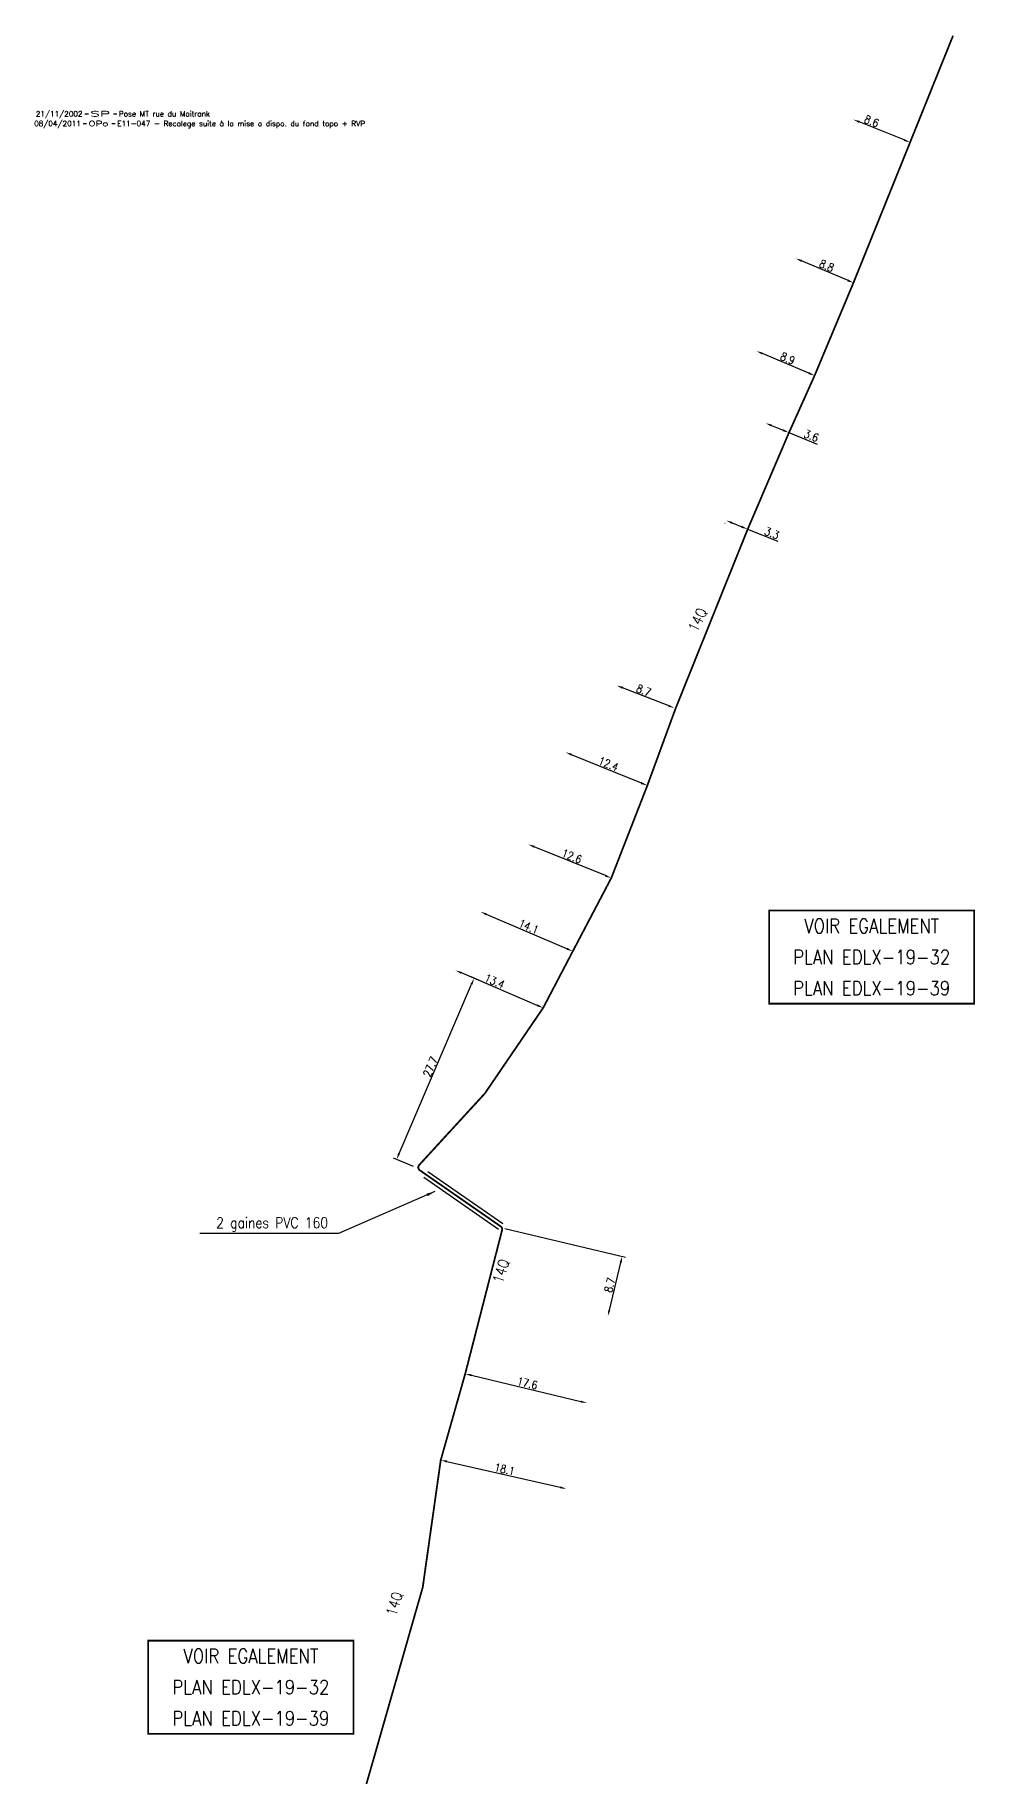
# Model space of a CAD drawing. Header units: millimetres. Extents: x 254439 to 254987, y 43510 to 44000.
# Drawn here: x 254441 to 254573.2, y 43755.3 to 44000.1 of the extents above; entities that cross this region are included whole.
import ezdxf
from ezdxf.enums import TextEntityAlignment as Align

# ---------------------------------------------------------------- set-up
doc = ezdxf.new("R2010")
doc.units = ezdxf.units.MM
doc.header["$MEASUREMENT"] = 0
doc.header["$PDMODE"] = 34
doc.linetypes.add('S_ST', pattern=[14, 8, -1.5, 0, -1.5, 0, -1.5, 0, -1.5])
doc.layers.get('0').update_dxf_attribs({"linetype": 'CONTINUOUS'})
doc.layers.get('DEFPOINTS').update_dxf_attribs({"linetype": 'CONTINUOUS'})
for name, color, linetype in [('S_100', 5, 'CONTINUOUS'), ('S_400', 7, 'CONTINUOUS'), ('S_900', 7, 'CONTINUOUS')]:
    doc.layers.add(name, color=color, linetype=linetype)
doc.layers.add('S_910', color=7, linetype='CONTINUOUS', plot=False)
doc.styles.get("Standard").update_dxf_attribs({"font": 'romans.shx', "width": 0.85})
doc.dimstyles.get("Standard").update_dxf_attribs({"dimtxt": 1.5, "dimasz": 1.2, "dimexe": 0.625, "dimexo": 0.625, "dimgap": 0.25, "dimtad": 1, "dimdec": 1, "dimzin": 0, "dimdsep": 46, "dimtxsty": 'Standard', "dimcen": -0.5, "dimadec": 0, "dimazin": 0, "dimtfac": 1, "dimtdec": 1, "dimtmove": 0, "dimatfit": 3, "dimfxl": 1, "dimtolj": 1, "dimtzin": 0, "dimarcsym": 0})

# ---------------------------------------------------------------- blocks, each defined once
blk = doc.blocks.new('*D7')
at = {"layer": 'DEFPOINTS', "color": 0, "linetype": 'Continuous'}
for p in [(254515.65, 43899.24), (254515.65, 43899.24), (254527.13, 43894.57)]:
    blk.add_point(p, dxfattribs=at)
at = {"layer": 'S_100', "color": 0, "linetype": 'Continuous', "lineweight": -2}
blk.add_line((254526.3, 43894.91), (254516.48, 43898.9), dxfattribs=at)
at = {"layer": 'S_100', "color": 0, "linetype": 'Continuous'}
for points in [[(254516.54, 43899.04), (254516.42, 43898.77), (254515.65, 43899.24)], [(254526.36, 43895.05), (254526.24, 43894.77), (254527.13, 43894.57)]]:
    blk.add_solid(points, dxfattribs=at)
at = {"layer": 'S_100', "color": 0, "linetype": 'Continuous', "insert": (254521.67, 43897.6), "char_height": 1.125, "attachment_point": 5, "rotation": 337.8787}
blk.add_mtext('\\A1;12.4', dxfattribs=at)
blk = doc.blocks.new('*D11')
at = {"layer": 'DEFPOINTS', "color": 0, "linetype": 'Continuous'}
for p in [(254503.69, 43876.81), (254503.69, 43876.81), (254516.65, 43871.26)]:
    blk.add_point(p, dxfattribs=at)
at = {"layer": 'S_100', "color": 0, "linetype": 'Continuous', "lineweight": -2}
blk.add_line((254515.82, 43871.62), (254504.51, 43876.45), dxfattribs=at)
at = {"layer": 'S_100', "color": 0, "linetype": 'Continuous'}
for points in [[(254504.57, 43876.59), (254504.46, 43876.32), (254503.69, 43876.81)], [(254515.88, 43871.75), (254515.76, 43871.48), (254516.65, 43871.26)]]:
    blk.add_solid(points, dxfattribs=at)
at = {"layer": 'S_100', "color": 0, "linetype": 'Continuous', "insert": (254510.46, 43874.72), "char_height": 1.125, "attachment_point": 5, "rotation": 336.836}
blk.add_mtext('\\A1;14.1', dxfattribs=at)
blk = doc.blocks.new('*D17')
at = {"layer": 'DEFPOINTS', "color": 0, "linetype": 'Continuous'}
for p in [(254556.08, 43988.21), (254556.08, 43988.21), (254564.06, 43985)]:
    blk.add_point(p, dxfattribs=at)
at = {"layer": 'S_100', "color": 0, "linetype": 'Continuous', "lineweight": -2}
blk.add_line((254563.23, 43985.34), (254556.92, 43987.88), dxfattribs=at)
at = {"layer": 'S_100', "color": 0, "linetype": 'Continuous'}
for points in [[(254556.98, 43988.02), (254556.86, 43987.74), (254556.08, 43988.21)], [(254563.28, 43985.48), (254563.17, 43985.2), (254564.06, 43985)]]:
    blk.add_solid(points, dxfattribs=at)
at = {"layer": 'S_100', "color": 0, "linetype": 'Continuous', "insert": (254558.66, 43987.98), "char_height": 1.125, "attachment_point": 5, "rotation": 338.0623}
blk.add_mtext('\\A1;8.6', dxfattribs=at)
blk = doc.blocks.new('*D16')
at = {"layer": 'DEFPOINTS', "color": 0, "linetype": 'Continuous'}
for p in [(254543.75, 43945.52), (254543.75, 43945.52), (254547.04, 43944.19)]:
    blk.add_point(p, dxfattribs=at)
at = {"layer": 'S_100', "color": 0, "linetype": 'Continuous', "lineweight": -2}
for p, q in [((254544.58, 43945.19), (254546.21, 43944.53)), ((254547.04, 43944.19), (254551, 43942.59))]:
    blk.add_line(p, q, dxfattribs=at)
at = {"layer": 'S_100', "color": 0, "linetype": 'Continuous'}
for points in [[(254544.64, 43945.33), (254544.53, 43945.05), (254543.75, 43945.52)], [(254546.26, 43944.67), (254546.15, 43944.39), (254547.04, 43944.19)]]:
    blk.add_solid(points, dxfattribs=at)
at = {"layer": 'S_100', "color": 0, "linetype": 'Continuous', "insert": (254550.18, 43943.74), "char_height": 1.125, "attachment_point": 5, "rotation": 338.0088}
blk.add_mtext('\\A1;3.6', dxfattribs=at)
blk = doc.blocks.new('*D15')
at = {"layer": 'DEFPOINTS', "color": 0, "linetype": 'Continuous'}
for p in [(254542.49, 43955.65), (254542.49, 43955.65), (254550.64, 43952.21)]:
    blk.add_point(p, dxfattribs=at)
at = {"layer": 'S_100', "color": 0, "linetype": 'Continuous', "lineweight": -2}
blk.add_line((254549.81, 43952.56), (254543.32, 43955.3), dxfattribs=at)
at = {"layer": 'S_100', "color": 0, "linetype": 'Continuous'}
for points in [[(254543.38, 43955.44), (254543.26, 43955.16), (254542.49, 43955.65)], [(254549.87, 43952.7), (254549.76, 43952.42), (254550.64, 43952.21)]]:
    blk.add_solid(points, dxfattribs=at)
at = {"layer": 'S_100', "color": 0, "linetype": 'Continuous', "insert": (254546.86, 43954.62), "char_height": 1.125, "attachment_point": 5, "rotation": 337.1211}
blk.add_mtext('\\A1;8.9', dxfattribs=at)
blk = doc.blocks.new('*D14')
at = {"layer": 'DEFPOINTS', "color": 0, "linetype": 'Continuous'}
for p in [(254547.99, 43968.68), (254547.99, 43968.68), (254556.1, 43965.26)]:
    blk.add_point(p, dxfattribs=at)
at = {"layer": 'S_100', "color": 0, "linetype": 'Continuous', "lineweight": -2}
blk.add_line((254555.27, 43965.61), (254548.82, 43968.33), dxfattribs=at)
at = {"layer": 'S_100', "color": 0, "linetype": 'Continuous'}
for points in [[(254548.88, 43968.47), (254548.76, 43968.19), (254547.99, 43968.68)], [(254555.33, 43965.75), (254555.21, 43965.47), (254556.1, 43965.26)]]:
    blk.add_solid(points, dxfattribs=at)
at = {"layer": 'S_100', "color": 0, "linetype": 'Continuous', "insert": (254552.33, 43967.66), "char_height": 1.125, "attachment_point": 5, "rotation": 337.1212}
blk.add_mtext('\\A1;8.8', dxfattribs=at)
blk = doc.blocks.new('GIS_MODF')
at = {"color": 0, "linetype": 'Continuous', "flags": 128}
for points in [[(-2.26, -0.01), (-1.76, -0.01)], [(1.76, -0.01), (2.26, -0.01)]]:
    blk.add_lwpolyline(points, dxfattribs=at)
at = {"color": 0, "linetype": 'Continuous'}
blk.add_attdef('DATE', text='', height=0.75, dxfattribs=at).set_placement((-2.58, -0.39), align=Align.RIGHT)
at = {"color": 0, "linetype": 'Continuous', "width": 3.590909}
blk.add_attdef('USER', text='', height=0.75, dxfattribs=at).set_placement((-1.52, -0.39), (1.31, -0.39), align=Align.FIT)
at = {"color": 0, "linetype": 'Continuous'}
blk.add_attdef('DESC', (2.53, -0.39), '', height=0.75, dxfattribs=at)
blk = doc.blocks.new('*D10')
at = {"layer": 'DEFPOINTS', "color": 0, "linetype": 'Continuous'}
for p in [(254498.09, 43799.71), (254515.74, 43795.69), (254515.74, 43795.69)]:
    blk.add_point(p, dxfattribs=at)
at = {"layer": 'S_100', "color": 0, "linetype": 'Continuous', "lineweight": -2}
blk.add_line((254498.97, 43799.51), (254514.86, 43795.89), dxfattribs=at)
at = {"layer": 'S_100', "color": 0, "linetype": 'Continuous'}
for points in [[(254499, 43799.66), (254498.94, 43799.36), (254498.09, 43799.71)], [(254514.9, 43796.03), (254514.83, 43795.74), (254515.74, 43795.69)]]:
    blk.add_solid(points, dxfattribs=at)
at = {"layer": 'S_100', "color": 0, "linetype": 'Continuous', "insert": (254507.08, 43798.43), "char_height": 1.125, "attachment_point": 5, "rotation": 347.164}
blk.add_mtext('\\A1;18.1', dxfattribs=at)
blk = doc.blocks.new('*D9')
at = {"layer": 'DEFPOINTS', "color": 0, "linetype": 'Continuous'}
for p in [(254501.53, 43811.85), (254518.65, 43807.75), (254518.65, 43807.75)]:
    blk.add_point(p, dxfattribs=at)
at = {"layer": 'S_100', "color": 0, "linetype": 'Continuous', "lineweight": -2}
blk.add_line((254502.41, 43811.64), (254517.77, 43807.96), dxfattribs=at)
at = {"layer": 'S_100', "color": 0, "linetype": 'Continuous'}
for points in [[(254502.44, 43811.79), (254502.37, 43811.5), (254501.53, 43811.85)], [(254517.81, 43808.1), (254517.74, 43807.81), (254518.65, 43807.75)]]:
    blk.add_solid(points, dxfattribs=at)
at = {"layer": 'S_100', "color": 0, "linetype": 'Continuous', "insert": (254510.27, 43810.53), "char_height": 1.125, "attachment_point": 5, "rotation": 346.5146}
blk.add_mtext('\\A1;17.6', dxfattribs=at)
blk = doc.blocks.new('*D12')
at = {"layer": 'DEFPOINTS', "color": 0, "linetype": 'Continuous'}
for p in [(254500.17, 43868.58), (254500.17, 43868.58), (254512.49, 43863.31)]:
    blk.add_point(p, dxfattribs=at)
at = {"layer": 'S_100', "color": 0, "linetype": 'Continuous', "lineweight": -2}
blk.add_line((254511.66, 43863.66), (254500.99, 43868.23), dxfattribs=at)
at = {"layer": 'S_100', "color": 0, "linetype": 'Continuous'}
for points in [[(254501.05, 43868.36), (254500.93, 43868.09), (254500.17, 43868.58)], [(254511.72, 43863.8), (254511.6, 43863.52), (254512.49, 43863.31)]]:
    blk.add_solid(points, dxfattribs=at)
at = {"layer": 'S_100', "color": 0, "linetype": 'Continuous', "insert": (254505.66, 43867.05), "char_height": 1.125, "attachment_point": 5, "rotation": 336.8338}
blk.add_mtext('\\A1;13.4', dxfattribs=at)
blk = doc.blocks.new('*D8')
at = {"layer": 'DEFPOINTS', "color": 0, "linetype": 'Continuous'}
for p in [(254510.39, 43886.3), (254510.39, 43886.3), (254522.06, 43881.56)]:
    blk.add_point(p, dxfattribs=at)
at = {"layer": 'S_100', "color": 0, "linetype": 'Continuous', "lineweight": -2}
blk.add_line((254521.23, 43881.9), (254511.22, 43885.96), dxfattribs=at)
at = {"layer": 'S_100', "color": 0, "linetype": 'Continuous'}
for points in [[(254511.28, 43886.1), (254511.16, 43885.82), (254510.39, 43886.3)], [(254521.28, 43882.04), (254521.17, 43881.76), (254522.06, 43881.56)]]:
    blk.add_solid(points, dxfattribs=at)
at = {"layer": 'S_100', "color": 0, "linetype": 'Continuous', "insert": (254516.51, 43884.62), "char_height": 1.125, "attachment_point": 5, "rotation": 337.8786}
blk.add_mtext('\\A1;12.6', dxfattribs=at)
blk = doc.blocks.new('*D13')
at = {"layer": 'DEFPOINTS', "color": 0, "linetype": 'Continuous'}
for p in [(254538.22, 43931.84), (254538.22, 43931.83), (254541.24, 43930.62)]:
    blk.add_point(p, dxfattribs=at)
at = {"layer": 'S_100', "color": 0, "linetype": 'Continuous', "lineweight": -2}
for p, q in [((254538.05, 43931.4), (254538.04, 43931.4)), ((254539.05, 43931.49), (254540.4, 43930.95)), ((254541.06, 43930.19), (254541.06, 43930.18)), ((254541.23, 43930.61), (254545.45, 43928.91))]:
    blk.add_line(p, q, dxfattribs=at)
at = {"layer": 'S_100', "color": 0, "linetype": 'Continuous'}
for points in [[(254539.11, 43931.63), (254539, 43931.35), (254538.22, 43931.83)], [(254540.45, 43931.09), (254540.34, 43930.81), (254541.23, 43930.61)]]:
    blk.add_solid(points, dxfattribs=at)
at = {"layer": 'S_100', "color": 0, "linetype": 'Continuous', "insert": (254544.63, 43930.05), "char_height": 1.125, "attachment_point": 5, "rotation": 338.0088}
blk.add_mtext('\\A1;3.3', dxfattribs=at)
blk = doc.blocks.new('*D21')
at = {"layer": 'DEFPOINTS', "color": 0, "linetype": 'Continuous'}
for p in [(254502.78, 43867.46), (254505.58, 43866.26), (254494.68, 43840.8)]:
    blk.add_point(p, dxfattribs=at)
at = {"layer": 'S_100', "color": 0, "linetype": 'Continuous', "lineweight": -2}
for p, q in [((254492.24, 43842.82), (254502.42, 43866.64)), ((254505.15, 43866.45), (254502.35, 43867.65)), ((254494.25, 43840.98), (254491.45, 43842.18))]:
    blk.add_line(p, q, dxfattribs=at)
at = {"layer": 'S_100', "color": 0, "linetype": 'Continuous'}
for points in [[(254502.29, 43866.69), (254502.56, 43866.58), (254502.78, 43867.46)], [(254492.1, 43842.88), (254492.37, 43842.76), (254491.88, 43842)]]:
    blk.add_solid(points, dxfattribs=at)
at = {"layer": 'S_100', "color": 0, "linetype": 'Continuous', "insert": (254496.64, 43855.02), "char_height": 1.125, "attachment_point": 5, "rotation": 66.8338}
blk.add_mtext('\\A1;27.7', dxfattribs=at)
blk = doc.blocks.new('*D23')
at = {"layer": 'DEFPOINTS', "color": 0, "linetype": 'Continuous'}
for p in [(254506.66, 43832.41), (254521.57, 43819.94), (254521.57, 43819.94)]:
    blk.add_point(p, dxfattribs=at)
at = {"layer": 'S_100', "color": 0, "linetype": 'Continuous', "lineweight": -2}
for p, q in [((254507.12, 43832.3), (254524.05, 43828.24)), ((254523.38, 43827.48), (254521.78, 43820.81))]:
    blk.add_line(p, q, dxfattribs=at)
at = {"layer": 'S_100', "color": 0, "linetype": 'Continuous'}
for points in [[(254523.23, 43827.51), (254523.53, 43827.44), (254523.59, 43828.35)], [(254521.64, 43820.85), (254521.93, 43820.78), (254521.57, 43819.94)]]:
    blk.add_solid(points, dxfattribs=at)
at = {"layer": 'S_100', "color": 0, "linetype": 'Continuous', "insert": (254521.85, 43824.32), "char_height": 1.125, "attachment_point": 5, "rotation": 76.5146}
blk.add_mtext('\\A1;8.7', dxfattribs=at)
blk = doc.blocks.new('*D24')
at = {"layer": 'DEFPOINTS', "color": 0, "linetype": 'Continuous'}
for p in [(254522.81, 43908.64), (254522.81, 43908.64), (254530.92, 43905.47)]:
    blk.add_point(p, dxfattribs=at)
at = {"layer": 'S_100', "color": 0, "linetype": 'Continuous', "lineweight": -2}
blk.add_line((254530.08, 43905.8), (254523.65, 43908.31), dxfattribs=at)
at = {"layer": 'S_100', "color": 0, "linetype": 'Continuous'}
for points in [[(254523.71, 43908.45), (254523.6, 43908.17), (254522.81, 43908.64)], [(254530.13, 43905.94), (254530.03, 43905.66), (254530.92, 43905.47)]]:
    blk.add_solid(points, dxfattribs=at)
at = {"layer": 'S_100', "color": 0, "linetype": 'Continuous', "insert": (254526.62, 43907.95), "char_height": 1.125, "attachment_point": 5, "rotation": 338.699}
blk.add_mtext('\\A1;8.7', dxfattribs=at)

msp = doc.modelspace()

# ---------------------------------------------------------------- linework, layer by layer
at = {"layer": 'S_100', "linetype": 'S_ST', "const_width": 0.25}
msp.add_lwpolyline([(254570.1, 44000), (254564.06, 43985), (254556.1, 43965.26), (254550.64, 43952.21), (254547.04, 43944.19), (254541.24, 43930.62), (254531.07, 43905.32), (254527.13, 43894.57), (254522.06, 43881.56), (254516.65, 43871.26), (254512.49, 43863.31), (254504.29, 43851.27), (254495.07, 43841.22, 0.454306), (254495.15, 43840.47), (254495.98, 43839.89), (254506.51, 43832.58, -0.313289), (254506.71, 43832.04), (254501.53, 43811.85), (254498.09, 43799.71), (254495.56, 43781.83), (254481.25, 43731.83)], format="xyb", dxfattribs=at)
at = {"layer": 'S_400'}
for p, q in [((254495.7, 43839.48), (254506.23, 43832.17)), ((254496.27, 43840.3), (254506.8, 43832.99))]:
    msp.add_line(p, q, dxfattribs=at)
at = {"layer": 'S_900', "const_width": 0.25}
for points in [[(254544.24, 43877), (254573.08, 43877), (254573.08, 43863.89), (254544.24, 43863.89)], [(254456.98, 43774.33), (254485.82, 43774.33), (254485.82, 43761.22), (254456.98, 43761.22)]]:
    msp.add_lwpolyline(points, close=True, dxfattribs=at)

# ---------------------------------------------------------------- block references
at = {"layer": 'S_910'}
ref = msp.add_blockref('GIS_MODF', (254450.08, 43987.65), dxfattribs=at)
ref.add_attrib('DATE', '08/04/2011', dxfattribs={"layer": '0', "color": 0, "linetype": 'Continuous', "height": 0.75}).set_placement((254447.5, 43987.27), align=Align.RIGHT)
ref.add_attrib('USER', 'OPo', dxfattribs={"layer": '0', "color": 0, "linetype": 'Continuous', "height": 0.75, "width": 1.338983}).set_placement((254448.57, 43987.27), (254451.39, 43987.27), align=Align.FIT)
ref.add_attrib('DESC', 'E11-047 - Recalege suite à la mise a dispo. du fond topo + RVP', (254452.61, 43987.27), dxfattribs={"layer": '0', "color": 0, "linetype": 'Continuous', "height": 0.75})
ref = msp.add_blockref('GIS_MODF', (254450.32, 43989.03), dxfattribs=at)
ref.add_attrib('DATE', '21/11/2002', dxfattribs={"layer": '0', "color": 0, "linetype": 'Continuous', "height": 0.75}).set_placement((254447.74, 43988.64), align=Align.RIGHT)
ref.add_attrib('USER', 'SP', dxfattribs={"layer": '0', "color": 0, "linetype": 'Continuous', "height": 0.75, "width": 2.078947}).set_placement((254448.81, 43988.64), (254451.63, 43988.64), align=Align.FIT)
ref.add_attrib('DESC', 'Pose MT rue du Maitrank', (254452.85, 43988.64), dxfattribs={"layer": '0', "color": 0, "linetype": 'Continuous', "height": 0.75})

# ---------------------------------------------------------------- texts
at = {"layer": 'S_100', "linetype": 'Continuous', "width": 0.85}
for rotation, p in [(64.4462, (254534.25, 43917.84)), (73.0977, (254506.63, 43826.27)), (73.0977, (254491.63, 43779.49))]:
    msp.add_text('14Q', height=1.5, rotation=rotation, dxfattribs=at).set_placement(p, align=Align.MIDDLE)
at = {"layer": 'S_400', "insert": (254482.26, 43832.84), "char_height": 1.5, "attachment_point": 6}
msp.add_mtext('2 gaines PVC 160', dxfattribs=at)
at = {"layer": 'S_900', "width": 0.85}
for s, p in [('VOIR EGALEMENT', (254558.66, 43873.83)), ('PLAN EDLX-19-32', (254558.66, 43869.45)), ('PLAN EDLX-19-39', (254558.66, 43865.08)), ('VOIR EGALEMENT', (254471.4, 43771.16)), ('PLAN EDLX-19-32', (254471.4, 43766.79)), ('PLAN EDLX-19-39', (254471.4, 43762.41))]:
    msp.add_text(s, height=2, dxfattribs=at).set_placement(p, align=Align.CENTER)

# ---------------------------------------------------------------- dimensions: what is measured, and where the dimension line sits
at = {"layer": 'S_100', "linetype": 'Continuous'}
for base, p1, p2, angle, picture, middle in [((254556.08, 43988.21), (254564.06, 43985), (254556.08, 43988.21), 158.0623, '*D17', (254558.38, 43987.29)), ((254547.99, 43968.68), (254556.1, 43965.26), (254547.99, 43968.68), 157.1212, '*D14', (254552.04, 43966.97)), ((254542.48958, 43955.65215), (254550.64334, 43952.211409), (254542.48958, 43955.65215), 157.121122, '*D15', (254546.56646, 43953.931779)), ((254543.7494, 43945.5241), (254547.0411, 43944.1948), (254543.7494, 43945.5241), 158.0088, '*D16', (254549.9012, 43943.0398)), ((254538.2195, 43931.831), (254541.2363, 43930.622), (254538.2227, 43931.839), 158.0088, '*D13', (254544.3515, 43929.3546)), ((254522.81, 43908.64), (254530.92, 43905.47), (254522.81, 43908.64), 158.699, '*D24', (254526.35, 43907.26)), ((254515.65, 43899.24), (254527.13, 43894.57), (254515.65, 43899.24), 157.8787, '*D7', (254521.39, 43896.91)), ((254510.39, 43886.3), (254522.06, 43881.56), (254510.39, 43886.3), 157.8786, '*D8', (254516.22, 43883.93)), ((254503.69, 43876.81), (254516.65, 43871.26), (254503.69, 43876.81), 156.836, '*D11', (254510.17, 43874.04)), ((254500.17, 43868.58), (254512.49, 43863.31), (254500.17, 43868.58), 156.8338, '*D12', (254505.36, 43866.36)), ((254502.78, 43867.46), (254494.68, 43840.8), (254505.58, 43866.26), 66.8338, '*D21', (254497.33, 43854.73)), ((254518.65, 43807.75), (254501.53, 43811.85), (254518.65, 43807.75), 346.5146, '*D9', (254510.09, 43809.8)), ((254515.74, 43795.69), (254498.09, 43799.71), (254515.74, 43795.69), 347.164, '*D10', (254506.92, 43797.7))]:
    dim = msp.add_linear_dim(base=base, p1=p1, p2=p2, angle=angle, dimstyle='Standard', override={"dimscale": 0.75}, dxfattribs=at)
    dim.commit()
    dim.dimension.update_dxf_attribs({"geometry": picture, "text_midpoint": middle, "dimtype": 161})
dim = msp.add_linear_dim(base=(254521.57, 43819.94), p1=(254506.66, 43832.41), p2=(254521.57, 43819.94), angle=76.5146, text='8.7', dimstyle='Standard', override={"dimscale": 0.75}, dxfattribs=at)
dim.commit()
dim.dimension.update_dxf_attribs({"geometry": '*D23', "text_midpoint": (254522.58, 43824.14), "dimtype": 160})

# ---------------------------------------------------------------- leaders
at = {"layer": 'S_400', "annotation_type": 0, "has_hookline": 1, "hookline_direction": 1, "text_width": 18.03}
msp.add_leader([(254497.27, 43837.48), (254483.71, 43831.59), (254482.51, 43831.59)], dimstyle='Standard', dxfattribs=at)

doc.saveas('drawing.dxf')
